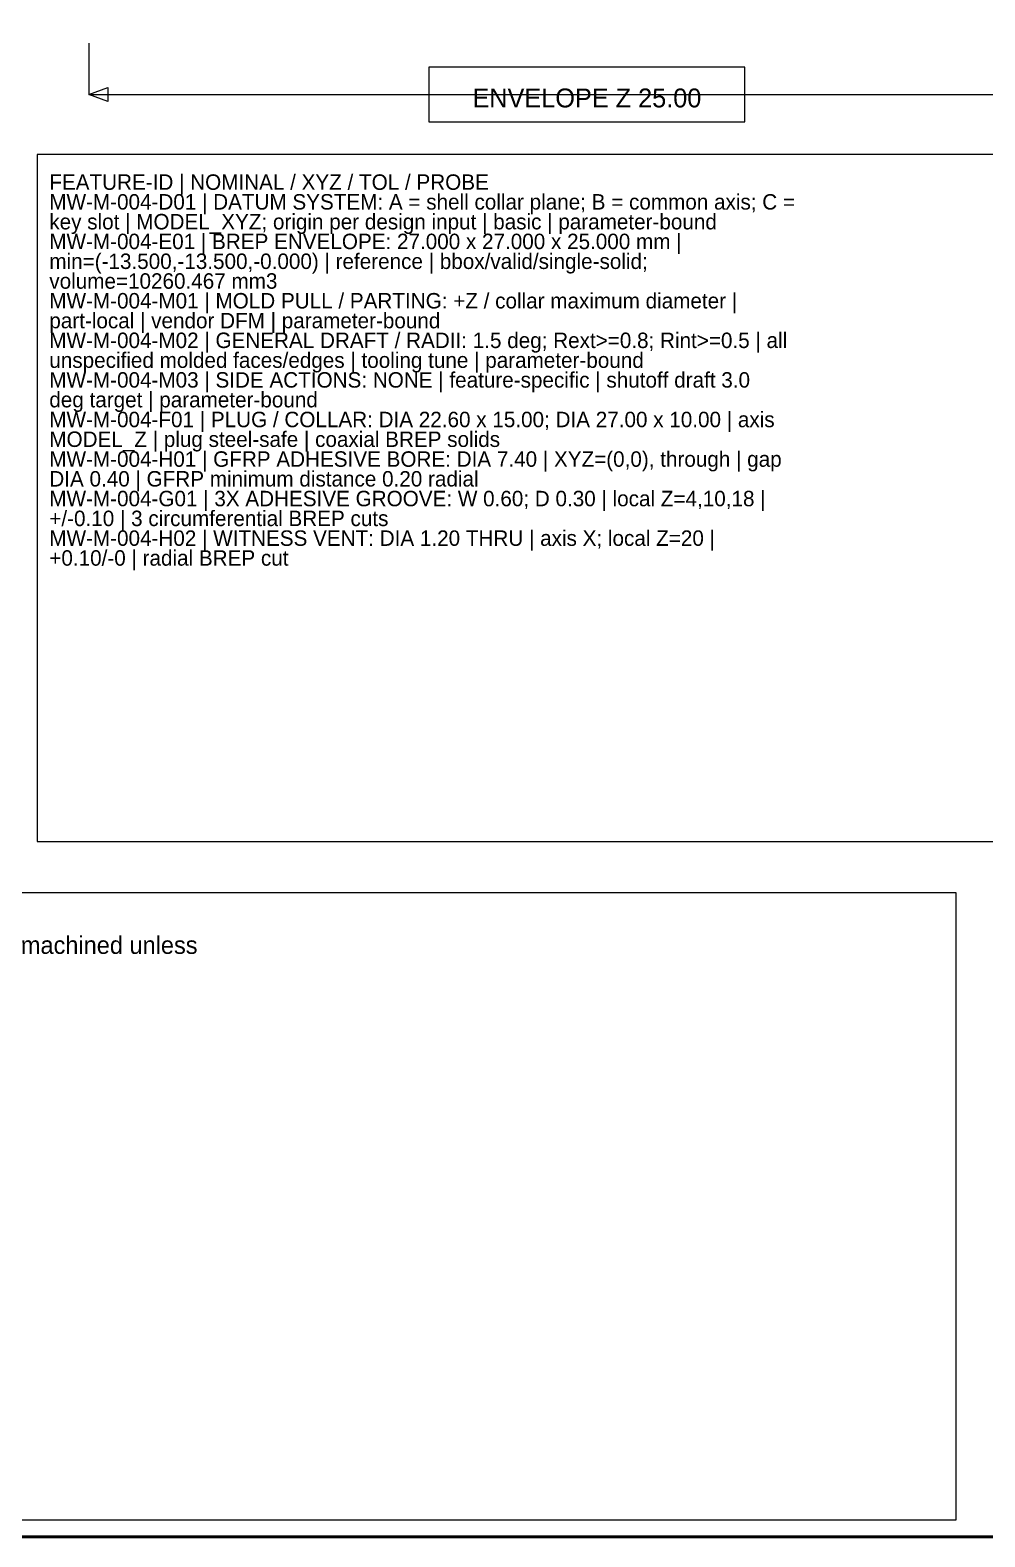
# Model space of a CAD drawing. Header units: millimetres. Extents: x 10 to 410, y 10 to 287.
# Drawn here: x 144.2 to 255.3, y 10 to 185.5 of the extents above; entities that cross this region are included whole.
import ezdxf
from ezdxf.enums import TextEntityAlignment as Align

# ---------------------------------------------------------------- set-up
doc = ezdxf.new("R2010")
doc.units = ezdxf.units.MM
for name, color, linetype, lineweight in [('BORDER', 7, 'CONTINUOUS', 50), ('DIMENSION', 2, 'CONTINUOUS', 18), ('NOTES', 7, 'CONTINUOUS', 18)]:
    doc.layers.add(name, color=color, linetype=linetype, lineweight=lineweight)

msp = doc.modelspace()

# ---------------------------------------------------------------- linework, layer by layer
at = {"layer": 'BORDER'}
msp.add_lwpolyline([(10, 10), (410, 10), (410, 287), (10, 287)], close=True, dxfattribs=at)
at = {"layer": 'DIMENSION'}
for p, q in [((151, 184), (151, 178)), ((151, 178), (267, 178))]:
    msp.add_line(p, q, dxfattribs=at)
for points in [[(190.6, 174.8), (227.4, 174.8), (227.4, 181.2), (190.6, 181.2)], [(151, 178), (153.2, 178.8), (153.2, 177.2)]]:
    msp.add_lwpolyline(points, close=True, dxfattribs=at)
at = {"layer": 'NOTES'}
for points in [[(145, 91), (273, 91), (273, 171), (145, 171)], [(14, 12), (252, 12), (252, 85), (14, 85)]]:
    msp.add_lwpolyline(points, close=True, dxfattribs=at)

# ---------------------------------------------------------------- texts
at = {"layer": 'DIMENSION'}
msp.add_text('ENVELOPE Z 25.00', height=2.2, dxfattribs=at).set_placement((209, 177.6), align=Align.MIDDLE_CENTER)
at = {"layer": 'NOTES'}
for s, height, p in [('FEATURE-ID | NOMINAL / XYZ / TOL / PROBE', 1.8, (146.4, 167.8)), ('MW-M-004-D01 | DATUM SYSTEM: A = shell collar plane; B = common axis; C =', 1.8, (146.4, 165.5)), ('key slot | MODEL_XYZ; origin per design input | basic | parameter-bound', 1.8, (146.4, 163.19)), ('MW-M-004-E01 | BREP ENVELOPE: 27.000 x 27.000 x 25.000 mm |', 1.8, (146.4, 160.89)), ('min=(-13.500,-13.500,-0.000) | reference | bbox/valid/single-solid;', 1.8, (146.4, 158.58)), ('volume=10260.467 mm3', 1.8, (146.4, 156.28)), ('MW-M-004-M01 | MOLD PULL / PARTING: +Z / collar maximum diameter |', 1.8, (146.4, 153.98)), ('part-local | vendor DFM | parameter-bound', 1.8, (146.4, 151.67)), ('MW-M-004-M02 | GENERAL DRAFT / RADII: 1.5 deg; Rext>=0.8; Rint>=0.5 | all', 1.8, (146.4, 149.37)), ('unspecified molded faces/edges | tooling tune | parameter-bound', 1.8, (146.4, 147.06)), ('MW-M-004-M03 | SIDE ACTIONS: NONE | feature-specific | shutoff draft 3.0', 1.8, (146.4, 144.76)), ('deg target | parameter-bound', 1.8, (146.4, 142.46)), ('MW-M-004-F01 | PLUG / COLLAR: DIA 22.60 x 15.00; DIA 27.00 x 10.00 | axis', 1.8, (146.4, 140.15)), ('MODEL_Z | plug steel-safe | coaxial BREP solids', 1.8, (146.4, 137.85)), ('MW-M-004-H01 | GFRP ADHESIVE BORE: DIA 7.40 | XYZ=(0,0), through | gap', 1.8, (146.4, 135.54)), ('DIA 0.40 | GFRP minimum distance 0.20 radial', 1.8, (146.4, 133.24)), ('MW-M-004-G01 | 3X ADHESIVE GROOVE: W 0.60; D 0.30 | local Z=4,10,18 |', 1.8, (146.4, 130.94)), ('+/-0.10 | 3 circumferential BREP cuts', 1.8, (146.4, 128.63)), ('MW-M-004-H02 | WITNESS VENT: DIA 1.20 THRU | axis X; local Z=20 |', 1.8, (146.4, 126.33)), ('+0.10/-0 | radial BREP cut', 1.8, (146.4, 124.02)), ('2 PROCESS: injection molding; FINISH: SPI B-2 visual starting point on exposed grip; hidden/internal as-machined unless', 2.05, (15.4, 78.93))]:
    msp.add_text(s, height=height, dxfattribs=at).set_placement(p, align=Align.MIDDLE_LEFT)

doc.saveas('drawing.dxf')
